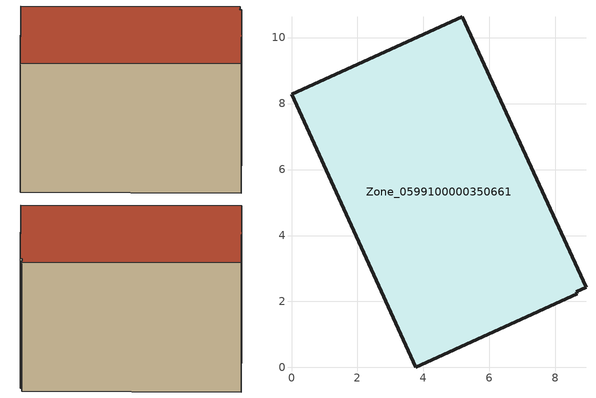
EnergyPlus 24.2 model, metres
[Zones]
Zone_0599100000350661
 floor ground (C_G): 8.93,2.44 8.62,2.3 8.65,2.23 3.77,0 0,8.28 5.18,10.64 z0
 wall outside (C_F): 8.93,2.44 5.18,10.64 0,8.28 3.77,0 8.65,2.23 8.62,2.3 8.93,2.44 z0:5.84
 roof outside (C_R): 8.62,2.3 8.93,2.44 5.18,10.64 0,8.28 3.77,0 8.65,2.23 z5.84
[BUILDING]
Pand.0599100000350661: North Axis=0; Terrain=City; Loads Convergence Tolerance Value=0.04; Temperature Convergence Tolerance Value=0.4; Solar Distribution=FullExterior; Maximum Number of Warmup Days=25; Minimum Number of Warmup Days=1
[Site:Location]
Rotterdam.The.Hague.AP_ZH_NLD Design_Conditions: Latitude=51.96; Longitude=4.45; Time Zone=1; Elevation=-4.5
[SITE:GROUNDTEMPERATURE:BUILDINGSURFACE]
18, 18, 18, 18, 18, 18, 18, 18, 18, 18, 18, 18
[MATERIAL] Thermal Absorptance=0.9; Solar Absorptance=0.7; Visible Absorptance=0.7
Name | Roughness | Thickness | Conductivity | Density | Specific Heat
G.TC.1992-2005 | MediumSmooth | 0.15 | 0.06 | 540 | 1210
F.TC.1992-2005 | Rough | 0.3 | 0.12 | 1920 | 840
R.TC.1992-2005 | MediumRough | 0.2 | 0.08 | 1500 | 1000
[CONSTRUCTION]
C_G: G.TC.1992-2005
C_F: F.TC.1992-2005
C_R: R.TC.1992-2005
[ZONE]
Zone_0599100000350661: Type=1; Multiplier=1; Ceiling Height=Autocalculate; Volume=Autocalculate; Floor Area=autocalculate; Part of Total Floor Area=Yes
[ZONEINFILTRATION:DESIGNFLOWRATE]
Infil_Zone_0599100000350661: Zone or ZoneList or Space or SpaceList=Zone_0599100000350661; Schedule=AlwaysOn; Design Flow Rate Calculation Method=Flow/Area; Flow Rate per Floor Area=0.0015; Constant Term Coefficient=1; Temperature Term Coefficient=0; Velocity Term Coefficient=0; Velocity Squared Term Coefficient=0
[HVACTEMPLATE:ZONE:IDEALLOADSAIRSYSTEM]
Zone_0599100000350661: Maximum Heating Supply Air Temperature=50; Minimum Cooling Supply Air Temperature=13; Maximum Heating Supply Air Humidity Ratio=0.0156; Minimum Cooling Supply Air Humidity Ratio=0.0077; Heating Limit=NoLimit; Cooling Limit=NoLimit; Dehumidification Control Type=ConstantSensibleHeatRatio; Cooling Sensible Heat Ratio=0.7; Dehumidification Setpoint=60; Humidification Control Type=None; Humidification Setpoint=30; Outdoor Air Method=None; Outdoor Air Flow Rate per Person=0.00944; Outdoor Air Flow Rate per Zone Floor Area=0; Outdoor Air Flow Rate per Zone=0; Demand Controlled Ventilation Type=None; Outdoor Air Economizer Type=NoEconomizer; Heat Recovery Type=None; Sensible Heat Recovery Effectiveness=0.7; Latent Heat Recovery Effectiveness=0.65
[ZONECONTROL:THERMOSTAT]
ThermostatControl_Zone_0599100000350661: Zone or ZoneList=Zone_0599100000350661; Control Type Schedule=DualSetpointControlType; Control 1=Thermostat_Zone_0599100000350661; Temperature Difference Between Cutout And Setpoint=0
[THERMOSTATSETPOINT:DUALSETPOINT]
Thermostat_Zone_0599100000350661: Heating Setpoint Temperature Schedule=HeatingSetpoint_Zone_0599100000350661; Cooling Setpoint Temperature Schedule=CoolingSetpoint_Zone_0599100000350661
[SCHEDULE:COMPACT]
HeatingSetpoint_Zone_0599100000350661: Through: 12/31, For: AllDays, Until: 24:00, 21
CoolingSetpoint_Zone_0599100000350661: Through: 12/31, For: AllDays, Until: 24:00, 24
DualSetpointControlType: Through: 12/31, For: AllDays, Until: 24:00, 4
AlwaysOn: Through: 12/31, For: AllDays, Until: 24:00, 1
